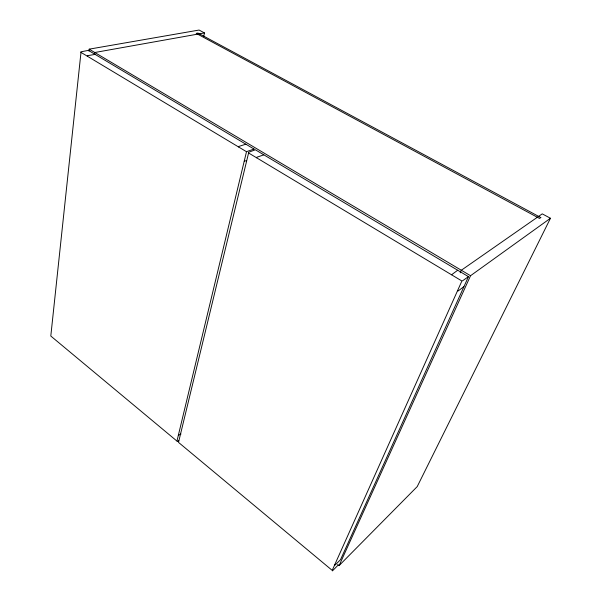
<?xml version="1.0" encoding="UTF-8"?>
<svg xmlns="http://www.w3.org/2000/svg" width="601" height="601" viewBox="0 0 601 601"><rect width="100%" height="100%" fill="white"/><g stroke="black" fill="none" stroke-linecap="round" stroke-linejoin="round"><path stroke-width="0.9" d="M245.839 144.187L238.777 146.456L238.589 146.975M263.779 154.863L256.8 157.259L256.604 157.785M87.303 56.178L87.43 55.69L95.041 54.406M334.727 564.767L335.133 565.053L340.557 559.621L468.464 276.648L255.357 149.784L248.356 152.376M88.948 51.025L89.151 49.162L199.089 30.05L204.445 32.92L203.739 36.601M94.567 54.368L94.778 52.505L204.445 32.92M457.646 270.277L451.554 274.777M460.186 272.816L461.328 270.247L542.245 213.858L550.456 218.261L417.214 486.6L339.114 565.564L337.687 564.384M339.114 565.564L470.538 275.716L550.456 218.261M468.449 276.655L462.522 280.84M178.745 440.623L177.145 441.54M180.961 434.05L178.347 435.304M254.05 149.071L88.37 50.379L80.759 51.851M246.928 151.52L254.08 149.04M246.463 160.722L244.239 161.113M89.151 49.162L470.538 275.716M457.564 290.674L458.165 290.959L463.822 286.677M332.428 570.905L337.882 565.353M80.985 52.392L50.8 336.034L176.957 441.089L246.5 151.715L80.985 52.392M248.589 152.977L178.512 442.389L332.21 570.379L461.899 280.99L248.589 152.977M540.81 217.547L539.533 218.448L196.174 33.371L197.969 33.055L540.81 217.547"/></g></svg>
